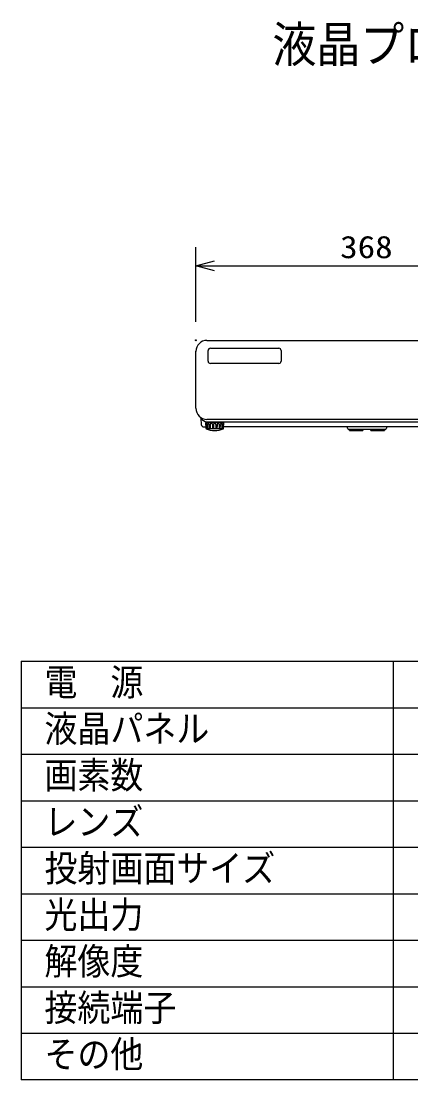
# Model space of a CAD drawing. Units: millimetres, scale not verified. Extents: x -63 to 63, y -57 to 57.
# Drawn here: x -62.5 to -20.6, y -56.5 to 57.3 of the extents above; entities that cross this region are included whole.
import ezdxf
from ezdxf.enums import TextEntityAlignment as Align

# ---------------------------------------------------------------- set-up
doc = ezdxf.new("R2010")
doc.units = ezdxf.units.MM
doc.header["$LTSCALE"] = 0.190236
doc.header["$PDMODE"] = 32
doc.header["$PDSIZE"] = 0.0951
for name, color, linetype in [('0-0_MOJI1', 2, 'Continuous'), ('0-2_WAKU', 1, 'Continuous'), ('0-3_GAIKEI', 1, 'Continuous'), ('0-4_KIJUN', 7, 'Continuous')]:
    doc.layers.add(name, color=color, linetype=linetype)
doc.styles.add('ＭＳ ゴシック', font='')
doc.styles.get('ＭＳ ゴシック').set_extended_font_data('MS Gothic')

# ---------------------------------------------------------------- blocks, each defined once
blk = doc.blocks.new('_OPEN30')
at = {"layer": '0-4_KIJUN'}
blk.add_line((0, 0), (-1, 0), dxfattribs=at)
blk.add_lwpolyline([(-1, 0.26795), (0, 0), (-1, -0.26795)], dxfattribs=at)

msp = doc.modelspace()

# ---------------------------------------------------------------- linework, layer by layer
at = {"layer": '0-2_WAKU', "color": 4}
for p, q in [((-62.5001, -11.5), (62.5001, -11.5)), ((-62.5001, -11.5), (-62.5001, -56.5001)), ((-22.5, -11.5), (-22.5, -56.5001)), ((62.5001, -56.5001), (-62.5001, -56.5001))]:
    msp.add_line(p, q, dxfattribs=at)
at = {"layer": '0-2_WAKU'}
for p, q in [((-62.5001, -16.5), (62.5001, -16.5)), ((-62.5001, -21.5), (62.5001, -21.5)), ((-62.5001, -26.5), (62.5001, -26.5)), ((-62.5001, -31.5001), (62.5001, -31.5001)), ((-62.5001, -36.5001), (62.5001, -36.5001)), ((-62.5001, -41.5001), (62.5001, -41.5001)), ((-62.5001, -46.5001), (62.5001, -46.5001)), ((-62.5001, -51.5001), (62.5001, -51.5001))]:
    msp.add_line(p, q, dxfattribs=at)
at = {"layer": '0-3_GAIKEI', "color": 3}
for p, q in [((-43.7298, 25.0146), (-43.7298, 33.0146)), ((-41.7298, 31.0146), (-8.9297, 31.0146))]:
    msp.add_line(p, q, dxfattribs=at)
at = {"layer": '0-3_GAIKEI', "color": 7}
for p, q in [((-42.5298, 23.0041), (-8.1297, 23.0041)), ((-43.7298, 15.7041), (-43.7298, 21.8041)), ((-43.7296, 21.8241), (-43.7261, 21.8436)), ((-43.1676, 14.6877), (-43.2411, 14.6295)), ((-43.2023, 14.5913), (-43.1486, 13.9779)), ((-42.8498, 13.7041), (-42.6515, 13.7041)), ((-40.7542, 14.1541), (-42.6451, 14.1541)), ((-8.1297, 14.5041), (-42.5298, 14.5041)), ((-9.9117, 13.7041), (-40.748, 13.7041))]:
    msp.add_line(p, q, dxfattribs=at)
at = {"layer": '0-3_GAIKEI'}
for p, q in [((-42.406, 20.7778), (-42.406, 21.9103)), ((-42.156, 22.1603), (-34.8035, 22.1603)), ((-34.5535, 21.9103), (-34.5535, 20.7778)), ((-34.8035, 20.5279), (-42.156, 20.5279)), ((-42.6498, 13.9583), (-42.6114, 13.4882)), ((-42.5494, 13.9583), (-42.5111, 13.4882)), ((-42.5389, 14.2383), (-8.1206, 14.2383)), ((-42.4812, 13.9583), (-42.4518, 13.4882)), ((-42.2957, 13.9583), (-42.2664, 13.4882)), ((-42.1936, 13.9583), (-42.1777, 13.4882)), ((-41.9512, 13.9583), (-41.9354, 13.4882)), ((-41.8308, 13.9583), (-41.8308, 13.4882)), ((-41.5685, 13.9583), (-41.5685, 13.4882)), ((-41.4481, 13.9583), (-41.4639, 13.4882)), ((-41.2057, 13.9583), (-41.2216, 13.4882)), ((-41.1036, 13.9583), (-41.1329, 13.4882)), ((-40.9181, 13.9583), (-40.9475, 13.4882)), ((-40.8499, 13.9583), (-40.8882, 13.4882)), ((-40.7879, 13.4882), (-40.7495, 13.9583)), ((-27.3997, 13.5082), (-27.4522, 13.7041)), ((-23.2075, 13.7041), (-23.26, 13.5082)), ((-40.7668, 13.4882), (-42.6325, 13.4882)), ((-27.2965, 13.4341), (-27.3031, 13.4341)), ((-27.2799, 13.4341), (-27.2965, 13.4341)), ((-23.3799, 13.4341), (-27.2799, 13.4341)), ((-27.2099, 13.3532), (-27.2099, 13.4341)), ((-27.2099, 13.3041), (-27.2099, 13.3532)), ((-27.2099, 13.3041), (-25.7599, 13.3041)), ((-24.8999, 13.3532), (-24.8999, 13.4341)), ((-24.8999, 13.3041), (-24.8999, 13.3532)), ((-24.8999, 13.3041), (-23.4499, 13.3041)), ((-23.3632, 13.4341), (-23.3799, 13.4341)), ((-23.3566, 13.4341), (-23.3632, 13.4341))]:
    msp.add_line(p, q, dxfattribs=at)
for points in [[(-25.7599, 13.4341), (-25.7599, 13.3532), (-25.7599, 13.3041)], [(-23.4499, 13.4341), (-23.4499, 13.3532), (-23.4499, 13.3041)]]:
    msp.add_lwpolyline(points, dxfattribs=at)
at = {"layer": '0-3_GAIKEI', "color": 7}
for centre, radius, start, end in [((-42.5298, 21.8041), 1.2, 89.99998, 179.99996), ((-42.5298, 15.7041), 1.2, 180.00002, 270), ((-42.8498, 14.0041), 0.3, 184.99999, 270), ((-42.6433, 14.1025), 0.0516, 91.93829, 183.08507), ((-36.4985, 14.9429), 6.2534, 187.74929, 189.05854), ((15636.0552, 1397.1102), 15739.6207, 185.04149, 185.04321), ((-15719.4545, 1397.1102), 15739.6207, 354.95679, 354.95851), ((-40.7559, 14.1025), 0.0516, 356.91493, 88.06171), ((-46.9008, 14.9429), 6.2534, 350.94146, 352.25071), ((-41.6997, 15.7621), 2.458, 247.69633, 292.30367)]:
    msp.add_arc(centre, radius, start, end, dxfattribs=at)
at = {"layer": '0-3_GAIKEI'}
for centre, radius, start, end in [((-42.156, 21.9103), 0.25, 90.02102, 179.97893), ((-34.8048, 21.909), 0.25, 0.02106, 89.97889), ((-42.1547, 20.7791), 0.25, 180.02106, 269.97891), ((-34.8048, 20.7791), 0.25, 270.02104, 359.97895), ((-42.2296, 15.6191), 1.415, 224.37355, 257.37676), ((-42.3495, 13.9578), 0.1316, 136.62016, 179.78105), ((-42.3938, 14.0097), 0.0642, 41.6659, 143.14568), ((-42.445, 13.9391), 0.1506, 7.33825, 48.80588), ((-42.0724, 13.9525), 0.1213, 2.75448, 177.23182), ((-41.6997, 13.9416), 0.1323, 7.26601, 172.74665), ((-41.3269, 13.9525), 0.1213, 2.76818, 177.24552), ((-40.9542, 13.9391), 0.1506, 131.19412, 172.66175), ((-41.0055, 14.0097), 0.0642, 36.85432, 138.3341), ((-41.0497, 13.9578), 0.1316, 0.21895, 43.37984), ((-27.3031, 13.5341), 0.1, 194.99999, 270), ((-23.3566, 13.5341), 0.1, 270, 345.00001)]:
    msp.add_arc(centre, radius, start, end, dxfattribs=at)
for centre, major_axis in [((-42.5996, 13.9583), (-0.0171, 0.1157)), ((-40.7997, 13.9583), (0.0171, 0.1157))]:
    msp.add_ellipse(centre, major_axis=major_axis, ratio=0.425362, start_param=4.64935151, end_param=7.79094416, dxfattribs=at)
at = {"layer": '0-4_KIJUN'}
msp.add_point((-43.7298, 23.0146), dxfattribs=at)

# ---------------------------------------------------------------- block references
at = {"layer": '0-3_GAIKEI', "xscale": 2, "yscale": 2, "rotation": 180}
msp.add_blockref('_OPEN30', (-43.7298, 31.0146), dxfattribs=at)

# ---------------------------------------------------------------- texts
at = {"layer": '0-0_MOJI1', "style": 'ＭＳ ゴシック', "width": 0.9}
for s, height, p in [('液晶プロジェクター', 3.848, (-35.5001, 51.7599)), ('電\u3000源', 2.887, (-60.0001, -16.0551)), ('液晶パネル', 2.887, (-60.0001, -21.0552)), ('画素数', 2.887, (-60.0001, -26.0552)), ('レンズ', 2.887, (-60.0001, -31.0552)), ('投射画面サイズ', 2.887, (-60.0001, -36.0552)), ('光出力', 2.887, (-60.0001, -41.0552)), ('解像度', 2.887, (-60.0001, -46.0552)), ('接続端子', 2.887, (-60.0001, -51.0552)), ('その他', 2.887, (-60.0001, -56.0552))]:
    msp.add_text(s, height=height, dxfattribs=at).set_placement(p, align=Align.BOTTOM_LEFT)
at = {"layer": '0-3_GAIKEI', "color": 3, "style": 'ＭＳ ゴシック', "width": 1.15}
msp.add_text('368', height=2.406, dxfattribs=at).set_placement((-28.2169, 31.1242), align=Align.BOTTOM_LEFT)

doc.saveas('drawing.dxf')
